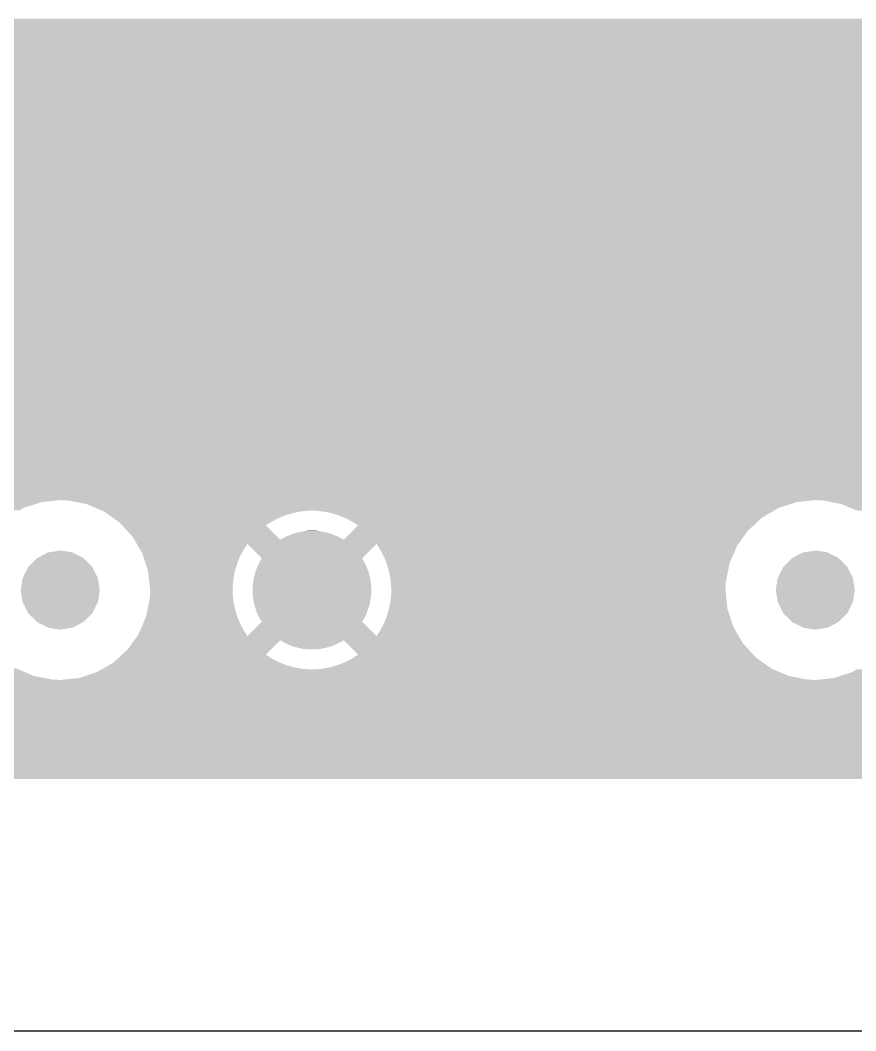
# Model space of a CAD drawing. Extents: x 295 to 953, y 10 to 290.
# Drawn here: x 742 to 750.43, y 70 to 80.19 of the extents above; entities that cross this region are included whole.
import ezdxf

# ---------------------------------------------------------------- set-up
doc = ezdxf.new("R2010")
doc.units = 0
doc.header["$LTSCALE"] = 5
doc.header["$MEASUREMENT"] = 0
doc.layers.add('FROMC1', color=7, linetype='CONTINUOUS')

msp = doc.modelspace()

# ---------------------------------------------------------------- linework, layer by layer
at = {"layer": 'FROMC1'}
msp.add_line((586.477, 70), (794.473, 70), dxfattribs=at)
msp.add_line((586.477, 70), (794.473, 70), dxfattribs=at)
for points in [[(704.623, 80.032), (704.706, 80.115), (774.305, 80.032), (774.187, 80.115)], [(704.706, 80.115), (704.767, 80.176), (774.187, 80.115), (774.131, 80.176)], [(704.767, 80.176), (704.72, 80.208), (774.131, 80.176), (774.103, 80.208)], [(699.601, 80.004), (699.603, 80.032), (774.343, 80.004), (774.305, 80.032)], [(699.6, 79.99), (699.601, 80.004), (774.378, 79.99), (774.343, 80.004)], [(704.976, 79.957), (704.954, 79.99), (774.454, 79.957), (774.378, 79.99)], [(704.993, 79.929), (704.976, 79.957), (774.52, 79.929), (774.454, 79.957)], [(705.005, 79.908), (704.993, 79.929), (774.626, 79.908), (774.52, 79.929)], [(705.013, 79.892), (705.005, 79.908), (774.708, 79.892), (774.626, 79.908)], [(705.015, 79.888), (705.013, 79.892), (774.788, 79.888), (774.708, 79.892)], [(705.031, 79.857), (705.015, 79.888), (779.862, 79.857), (779.862, 79.888)], [(705.052, 79.804), (705.031, 79.857), (779.862, 79.804), (779.862, 79.857)], [(705.055, 79.797), (705.052, 79.804), (779.862, 79.797), (779.862, 79.804)], [(722.162, 79.793), (722.083, 79.797), (779.862, 79.793), (779.862, 79.797)], [(722.351, 79.756), (722.162, 79.793), (779.862, 79.756), (779.862, 79.793)], [(722.505, 79.69), (722.351, 79.756), (779.862, 79.69), (779.862, 79.756)], [(729.742, 79.689), (729.685, 79.69), (779.862, 79.689), (779.862, 79.69)], [(729.799, 79.684), (729.742, 79.689), (779.862, 79.684), (779.862, 79.689)], [(729.855, 79.675), (729.799, 79.684), (779.862, 79.675), (779.862, 79.684)], [(729.911, 79.663), (729.855, 79.675), (779.862, 79.663), (779.862, 79.675)], [(729.965, 79.646), (729.911, 79.663), (779.862, 79.646), (779.862, 79.663)], [(730.018, 79.625), (729.965, 79.646), (779.862, 79.625), (779.862, 79.646)], [(730.07, 79.601), (730.018, 79.625), (779.862, 79.601), (779.862, 79.625)], [(730.12, 79.573), (730.07, 79.601), (779.862, 79.573), (779.862, 79.601)], [(730.023, 79.397), (730.167, 79.541), (779.862, 79.397), (779.862, 79.541)], [(730.167, 79.541), (730.12, 79.573), (779.862, 79.541), (779.862, 79.573)], [(722.855, 79.355), (722.831, 79.397), (779.862, 79.355), (779.862, 79.397)], [(730.376, 79.322), (730.354, 79.355), (779.862, 79.322), (779.862, 79.355)], [(730.405, 79.273), (730.376, 79.322), (779.862, 79.273), (779.862, 79.322)], [(730.431, 79.222), (730.405, 79.273), (779.862, 79.222), (779.862, 79.273)], [(730.452, 79.169), (730.431, 79.222), (779.862, 79.169), (779.862, 79.222)], [(730.47, 79.115), (730.452, 79.169), (779.862, 79.115), (779.862, 79.169)], [(730.484, 79.06), (730.47, 79.115), (779.862, 79.06), (779.862, 79.115)], [(730.485, 79.055), (730.484, 79.06), (779.862, 79.055), (779.862, 79.06)], [(730.486, 79.052), (730.485, 79.055), (760.743, 79.052), (760.8, 79.055)], [(730.487, 79.044), (730.486, 79.052), (760.687, 79.044), (760.743, 79.052)], [(730.489, 79.033), (730.487, 79.044), (760.631, 79.033), (760.687, 79.044)], [(730.492, 79.018), (730.489, 79.033), (760.576, 79.018), (760.631, 79.033)], [(730.495, 79.004), (730.492, 79.018), (760.536, 79.004), (760.576, 79.018)], [(730.495, 78.999), (730.495, 79.004), (760.522, 78.999), (760.536, 79.004)], [(730.498, 78.976), (730.495, 78.999), (760.47, 78.976), (760.522, 78.999)], [(730.5, 78.949), (730.498, 78.976), (760.419, 78.949), (760.47, 78.976)], [(730.501, 78.947), (730.5, 78.949), (760.416, 78.947), (760.419, 78.949)], [(730.502, 78.919), (730.501, 78.947), (760.371, 78.919), (760.416, 78.947)], [(730.502, 78.906), (730.502, 78.919), (760.353, 78.906), (760.371, 78.919)], [(730.503, 78.89), (730.502, 78.906), (760.369, 78.89), (760.353, 78.906)], [(730.502, 78.851), (730.503, 78.89), (760.409, 78.851), (760.369, 78.89)], [(730.492, 78.762), (730.497, 78.794), (760.497, 78.762), (760.466, 78.794)], [(730.497, 78.794), (730.502, 78.851), (760.466, 78.794), (760.409, 78.851)], [(730.475, 78.682), (730.484, 78.72), (760.141, 78.682), (760.166, 78.72)], [(730.484, 78.72), (730.488, 78.737), (779.862, 78.72), (779.862, 78.737)], [(730.488, 78.737), (730.492, 78.762), (779.862, 78.737), (779.862, 78.762)], [(730.492, 78.762), (730.492, 78.762), (760.498, 78.762), (760.497, 78.762)], [(730.438, 78.574), (730.456, 78.622), (760.084, 78.574), (760.107, 78.622)], [(730.456, 78.622), (730.458, 78.627), (760.107, 78.622), (760.11, 78.627)], [(730.458, 78.627), (730.472, 78.672), (760.11, 78.627), (760.135, 78.672)], [(730.472, 78.672), (730.475, 78.682), (760.135, 78.672), (760.141, 78.682)], [(730.385, 78.473), (730.411, 78.518), (760.048, 78.473), (760.062, 78.518)], [(730.411, 78.518), (730.413, 78.523), (760.062, 78.518), (760.064, 78.523)], [(730.413, 78.523), (730.436, 78.571), (760.064, 78.523), (760.082, 78.571)], [(730.436, 78.571), (730.438, 78.574), (760.082, 78.571), (760.084, 78.574)], [(722.829, 78.383), (722.846, 78.408), (760.028, 78.383), (760.032, 78.408)], [(722.846, 78.408), (722.859, 78.425), (760.032, 78.408), (760.036, 78.425)], [(730.054, 78.351), (730.023, 78.383), (760.023, 78.351), (760.028, 78.383)], [(730.354, 78.425), (730.379, 78.463), (760.036, 78.425), (760.045, 78.463)], [(730.379, 78.463), (730.385, 78.473), (760.045, 78.463), (760.048, 78.473)], [(730.111, 78.294), (730.054, 78.351), (760.018, 78.294), (760.023, 78.351)], [(730.167, 78.239), (730.111, 78.294), (760.018, 78.239), (760.018, 78.294)], [(730.05, 78.169), (730.071, 78.181), (760.022, 78.169), (760.021, 78.181)], [(730.071, 78.181), (730.101, 78.196), (760.021, 78.181), (760.02, 78.196)], [(730.101, 78.196), (730.149, 78.226), (760.02, 78.196), (760.018, 78.226)], [(730.149, 78.226), (730.166, 78.237), (760.018, 78.226), (760.018, 78.237)], [(730.166, 78.237), (730.167, 78.239), (760.018, 78.237), (760.018, 78.239)], [(722.463, 78.068), (722.501, 78.09), (760.04, 78.068), (760.035, 78.09)], [(729.72, 78.09), (729.777, 78.093), (760.035, 78.09), (760.034, 78.093)], [(729.777, 78.093), (729.834, 78.101), (760.034, 78.093), (760.033, 78.101)], [(729.834, 78.101), (729.889, 78.112), (760.033, 78.101), (760.031, 78.112)], [(729.889, 78.112), (729.933, 78.124), (760.031, 78.112), (760.028, 78.124)], [(729.933, 78.124), (729.944, 78.127), (760.028, 78.124), (760.028, 78.127)], [(729.944, 78.127), (729.998, 78.146), (760.028, 78.127), (760.025, 78.146)], [(729.998, 78.146), (730.05, 78.169), (760.025, 78.146), (760.022, 78.169)], [(682.915, 77.96), (682.907, 77.983), (760.074, 77.96), (760.066, 77.983)], [(722.083, 77.983), (722.273, 78.003), (760.066, 77.983), (760.058, 78.003)], [(722.273, 78.003), (722.303, 78.013), (760.058, 78.003), (760.055, 78.013)], [(722.303, 78.013), (722.455, 78.063), (760.055, 78.013), (760.041, 78.063)], [(722.455, 78.063), (722.463, 78.068), (760.041, 78.063), (760.04, 78.068)], [(682.932, 77.907), (682.915, 77.96), (760.097, 77.907), (760.074, 77.96)], [(682.937, 77.892), (682.932, 77.907), (760.105, 77.892), (760.097, 77.907)], [(685.332, 77.888), (685.253, 77.892), (760.107, 77.888), (760.105, 77.892)], [(685.492, 77.857), (685.332, 77.888), (760.124, 77.857), (760.107, 77.888)], [(685.521, 77.851), (685.492, 77.857), (760.127, 77.851), (760.124, 77.857)], [(685.62, 77.808), (685.521, 77.851), (760.154, 77.808), (760.127, 77.851)], [(685.662, 77.79), (685.62, 77.808), (760.166, 77.79), (760.154, 77.808)], [(685.697, 77.776), (685.662, 77.79), (779.862, 77.776), (779.862, 77.79)], [(685.735, 77.748), (685.697, 77.776), (779.862, 77.748), (779.862, 77.776)], [(685.853, 77.665), (685.735, 77.748), (760.414, 77.665), (760.497, 77.748)], [(685.735, 77.748), (685.735, 77.748), (760.497, 77.748), (760.498, 77.748)], [(685.909, 77.604), (685.853, 77.665), (760.353, 77.604), (760.414, 77.665)], [(685.937, 77.572), (685.909, 77.604), (760.401, 77.572), (760.353, 77.604)], [(685.963, 77.544), (685.937, 77.572), (760.45, 77.544), (760.401, 77.572)], [(685.982, 77.523), (685.963, 77.544), (760.495, 77.523), (760.45, 77.544)], [(685.984, 77.52), (685.982, 77.523), (760.502, 77.52), (760.495, 77.523)], [(685.996, 77.499), (685.984, 77.52), (760.555, 77.499), (760.502, 77.52)], [(686.006, 77.482), (685.996, 77.499), (760.609, 77.482), (760.555, 77.499)], [(686.014, 77.47), (686.006, 77.482), (760.665, 77.47), (760.609, 77.482)], [(686.019, 77.461), (686.014, 77.47), (760.721, 77.461), (760.665, 77.47)], [(686.022, 77.456), (686.019, 77.461), (760.778, 77.456), (760.721, 77.461)], [(686.022, 77.455), (686.022, 77.456), (760.835, 77.455), (760.778, 77.456)], [(686.079, 77.358), (686.022, 77.455), (779.862, 77.358), (779.862, 77.455)], [(686.112, 77.257), (686.079, 77.358), (779.862, 77.257), (779.862, 77.358)], [(729.782, 77.253), (729.703, 77.257), (779.862, 77.253), (779.862, 77.257)], [(729.971, 77.216), (729.782, 77.253), (779.862, 77.216), (779.862, 77.253)], [(730.147, 77.141), (729.971, 77.216), (779.862, 77.141), (779.862, 77.216)], [(730.303, 77.03), (730.147, 77.141), (779.862, 77.03), (779.862, 77.141)], [(730.432, 76.888), (730.303, 77.03), (779.862, 76.888), (779.862, 77.03)], [(730.529, 76.723), (730.432, 76.888), (779.862, 76.723), (779.862, 76.888)], [(730.589, 76.541), (730.529, 76.723), (779.862, 76.541), (779.862, 76.723)], [(730.609, 76.35), (730.589, 76.541), (779.862, 76.35), (779.862, 76.541)], [(730.606, 76.27), (730.609, 76.35), (779.862, 76.27), (779.862, 76.35)], [(730.569, 76.082), (730.606, 76.27), (779.862, 76.082), (779.862, 76.27)], [(730.493, 75.906), (730.569, 76.082), (779.862, 75.906), (779.862, 76.082)], [(730.435, 75.824), (730.448, 75.843), (757.982, 75.824), (758.036, 75.843)], [(730.448, 75.843), (730.459, 75.858), (758.036, 75.843), (758.091, 75.858)], [(730.459, 75.858), (730.467, 75.869), (758.091, 75.858), (758.147, 75.869)], [(730.467, 75.869), (730.472, 75.877), (758.147, 75.869), (758.203, 75.877)], [(730.472, 75.877), (730.475, 75.88), (758.203, 75.877), (758.26, 75.88)], [(730.475, 75.88), (730.493, 75.906), (779.862, 75.88), (779.862, 75.906)], [(730.241, 75.62), (730.362, 75.731), (757.924, 75.62), (757.813, 75.731)], [(730.362, 75.731), (730.376, 75.744), (757.813, 75.731), (757.831, 75.744)], [(730.376, 75.744), (730.382, 75.75), (757.831, 75.744), (757.84, 75.75)], [(730.382, 75.75), (730.399, 75.774), (757.84, 75.75), (757.879, 75.774)], [(730.399, 75.774), (730.418, 75.801), (757.879, 75.774), (757.93, 75.801)], [(730.418, 75.801), (730.435, 75.824), (757.93, 75.801), (757.982, 75.824)], [(730.075, 75.523), (730.111, 75.545), (757.612, 75.523), (757.626, 75.545)], [(730.111, 75.545), (730.184, 75.587), (779.862, 75.545), (779.862, 75.587)], [(730.184, 75.587), (730.241, 75.62), (757.957, 75.587), (757.924, 75.62)], [(730.184, 75.587), (730.184, 75.587), (757.958, 75.587), (757.957, 75.587)], [(712.016, 75.412), (712, 75.443), (757.55, 75.412), (757.565, 75.443)], [(729.703, 75.443), (729.741, 75.447), (757.565, 75.443), (757.567, 75.447)], [(729.741, 75.447), (729.893, 75.463), (757.567, 75.447), (757.576, 75.463)], [(729.893, 75.463), (729.995, 75.497), (757.576, 75.463), (757.595, 75.497)], [(729.995, 75.497), (730.075, 75.523), (757.595, 75.497), (757.612, 75.523)], [(712.022, 75.396), (712.016, 75.412), (757.542, 75.396), (757.55, 75.412)], [(712.037, 75.359), (712.022, 75.396), (757.528, 75.359), (757.542, 75.396)], [(712.04, 75.352), (712.037, 75.359), (757.525, 75.352), (757.528, 75.359)], [(712.047, 75.332), (712.04, 75.352), (742.212, 75.332), (742.403, 75.352)], [(712.055, 75.305), (712.047, 75.332), (742.131, 75.305), (742.212, 75.332)], [(742.482, 75.348), (742.403, 75.352), (749.989, 75.348), (750.023, 75.352)], [(742.568, 75.332), (742.482, 75.348), (749.832, 75.332), (749.989, 75.348)], [(742.671, 75.311), (742.568, 75.332), (749.77, 75.311), (749.832, 75.332)], [(750.102, 75.348), (750.023, 75.352), (757.524, 75.348), (757.525, 75.352)], [(750.131, 75.343), (750.102, 75.348), (757.522, 75.343), (757.524, 75.348)], [(750.291, 75.311), (750.131, 75.343), (757.512, 75.311), (757.522, 75.343)], [(712.064, 75.272), (712.055, 75.305), (742.03, 75.272), (742.131, 75.305)], [(712.069, 75.25), (712.064, 75.272), (741.992, 75.25), (742.03, 75.272)], [(742.763, 75.272), (742.671, 75.311), (749.65, 75.272), (749.77, 75.311)], [(742.825, 75.245), (742.763, 75.272), (749.604, 75.245), (749.65, 75.272)], [(742.833, 75.242), (742.825, 75.245), (744.868, 75.242), (744.925, 75.245)], [(742.847, 75.236), (742.833, 75.242), (744.822, 75.236), (744.868, 75.242)], [(742.848, 75.234), (742.847, 75.236), (744.812, 75.234), (744.822, 75.236)], [(742.864, 75.223), (742.848, 75.234), (744.756, 75.223), (744.812, 75.234)], [(742.886, 75.208), (742.864, 75.223), (744.701, 75.208), (744.756, 75.223)], [(744.982, 75.244), (744.925, 75.245), (749.603, 75.244), (749.604, 75.245)], [(745.039, 75.239), (744.982, 75.244), (749.595, 75.239), (749.603, 75.244)], [(745.095, 75.23), (745.039, 75.239), (749.579, 75.23), (749.595, 75.239)], [(745.151, 75.218), (745.095, 75.23), (749.557, 75.218), (749.579, 75.23)], [(750.344, 75.288), (750.291, 75.311), (757.505, 75.288), (757.512, 75.311)], [(750.445, 75.245), (750.344, 75.288), (757.495, 75.245), (757.505, 75.288)], [(742.913, 75.189), (742.886, 75.208), (744.647, 75.189), (744.701, 75.208)], [(742.945, 75.166), (742.913, 75.189), (744.595, 75.166), (744.647, 75.189)], [(742.983, 75.139), (742.945, 75.166), (744.544, 75.139), (744.595, 75.166)], [(743.003, 75.125), (742.983, 75.139), (744.521, 75.125), (744.544, 75.139)], [(743.017, 75.109), (743.003, 75.125), (744.496, 75.109), (744.521, 75.125)], [(745.205, 75.201), (745.151, 75.218), (749.529, 75.201), (749.557, 75.218)], [(745.258, 75.18), (745.205, 75.201), (749.493, 75.18), (749.529, 75.201)], [(745.27, 75.175), (745.258, 75.18), (749.484, 75.175), (749.493, 75.18)], [(745.31, 75.156), (745.27, 75.175), (749.464, 75.156), (749.484, 75.175)], [(745.36, 75.128), (745.31, 75.156), (749.433, 75.128), (749.464, 75.156)], [(745.407, 75.096), (745.36, 75.128), (749.399, 75.096), (749.433, 75.128)], [(743.029, 75.096), (743.017, 75.109), (744.478, 75.096), (744.496, 75.109)], [(743.132, 74.983), (743.029, 75.096), (744.591, 74.983), (744.478, 75.096)], [(744.741, 75.01), (744.758, 75.015), (745.143, 75.01), (745.129, 75.015)], [(744.758, 75.015), (744.788, 75.024), (745.129, 75.015), (745.095, 75.024)], [(744.788, 75.024), (744.806, 75.028), (745.095, 75.024), (745.081, 75.028)], [(744.806, 75.028), (744.836, 75.035), (745.081, 75.028), (745.046, 75.035)], [(744.836, 75.035), (744.855, 75.038), (745.046, 75.035), (745.033, 75.038)], [(744.855, 75.038), (744.885, 75.042), (745.033, 75.038), (744.996, 75.042)], [(744.885, 75.042), (744.909, 75.043), (744.996, 75.042), (744.984, 75.043)], [(744.909, 75.043), (744.935, 75.044), (744.984, 75.043), (744.935, 75.044)], [(745.263, 74.952), (745.356, 75.045), (749.277, 74.952), (749.343, 75.045)], [(745.356, 75.045), (745.407, 75.096), (749.343, 75.045), (749.399, 75.096)], [(743.151, 74.952), (743.132, 74.983), (744.622, 74.952), (744.591, 74.983)], [(743.175, 74.91), (743.151, 74.952), (749.246, 74.91), (749.277, 74.952)], [(743.151, 74.952), (743.151, 74.952), (744.623, 74.952), (744.622, 74.952)], [(744.623, 74.952), (744.651, 74.969), (745.263, 74.952), (745.233, 74.969)], [(744.651, 74.969), (744.666, 74.976), (745.233, 74.969), (745.22, 74.976)], [(744.666, 74.976), (744.695, 74.991), (745.22, 74.976), (745.189, 74.991)], [(744.695, 74.991), (744.711, 74.997), (745.189, 74.991), (745.175, 74.997)], [(744.711, 74.997), (744.741, 75.01), (745.175, 74.997), (745.143, 75.01)], [(742.177, 74.771), (742.277, 74.824), (742.632, 74.771), (742.524, 74.824)], [(742.277, 74.824), (742.297, 74.827), (742.524, 74.824), (742.518, 74.827)], [(742.297, 74.827), (742.403, 74.844), (742.518, 74.827), (742.403, 74.844)], [(743.203, 74.862), (743.175, 74.91), (744.26, 74.862), (744.291, 74.91)], [(743.229, 74.818), (743.203, 74.862), (744.235, 74.818), (744.26, 74.862)], [(743.231, 74.812), (743.229, 74.818), (744.232, 74.812), (744.235, 74.818)], [(743.248, 74.761), (743.231, 74.812), (744.207, 74.761), (744.232, 74.812)], [(744.436, 74.765), (744.291, 74.91), (745.449, 74.765), (745.594, 74.91)], [(745.608, 74.889), (745.594, 74.91), (749.232, 74.889), (749.246, 74.91)], [(745.616, 74.877), (745.608, 74.889), (749.227, 74.877), (749.232, 74.889)], [(745.645, 74.828), (745.616, 74.877), (749.206, 74.828), (749.227, 74.877)], [(745.671, 74.777), (745.645, 74.828), (749.184, 74.777), (749.206, 74.828)], [(749.797, 74.771), (749.897, 74.824), (750.252, 74.771), (750.144, 74.824)], [(749.897, 74.824), (749.917, 74.827), (750.144, 74.824), (750.138, 74.827)], [(749.917, 74.827), (750.023, 74.844), (750.138, 74.827), (750.023, 74.844)], [(742.085, 74.683), (742.165, 74.765), (742.723, 74.683), (742.638, 74.765)], [(742.165, 74.765), (742.177, 74.771), (742.638, 74.765), (742.632, 74.771)], [(743.265, 74.708), (743.248, 74.761), (744.187, 74.708), (744.207, 74.761)], [(744.394, 74.685), (744.411, 74.722), (745.492, 74.685), (745.474, 74.722)], [(744.411, 74.722), (744.415, 74.729), (745.474, 74.722), (745.47, 74.729)], [(744.415, 74.729), (744.436, 74.765), (745.47, 74.729), (745.449, 74.765)], [(745.692, 74.724), (745.671, 74.777), (749.161, 74.724), (749.184, 74.777)], [(745.696, 74.713), (745.692, 74.724), (749.156, 74.713), (749.161, 74.724)], [(745.71, 74.67), (745.696, 74.713), (749.148, 74.67), (749.156, 74.713)], [(749.705, 74.683), (749.785, 74.765), (750.343, 74.683), (750.258, 74.765)], [(749.785, 74.765), (749.797, 74.771), (750.258, 74.765), (750.252, 74.771)], [(742.026, 74.57), (742.076, 74.674), (742.781, 74.57), (742.727, 74.674)], [(742.076, 74.674), (742.085, 74.683), (742.727, 74.674), (742.723, 74.683)], [(743.283, 74.653), (743.265, 74.708), (744.17, 74.653), (744.187, 74.708)], [(743.289, 74.636), (743.283, 74.653), (744.166, 74.636), (744.17, 74.653)], [(743.293, 74.598), (743.289, 74.636), (744.157, 74.598), (744.166, 74.636)], [(744.362, 74.592), (744.373, 74.631), (745.524, 74.592), (745.512, 74.631)], [(744.373, 74.631), (744.376, 74.639), (745.512, 74.631), (745.51, 74.639)], [(744.376, 74.639), (744.39, 74.678), (745.51, 74.639), (745.495, 74.678)], [(744.39, 74.678), (744.394, 74.685), (745.495, 74.678), (745.492, 74.685)], [(745.724, 74.615), (745.71, 74.67), (749.137, 74.615), (749.148, 74.67)], [(745.735, 74.559), (745.724, 74.615), (749.126, 74.559), (749.137, 74.615)], [(749.646, 74.57), (749.696, 74.674), (750.401, 74.57), (750.347, 74.674)], [(749.696, 74.674), (749.705, 74.683), (750.347, 74.674), (750.343, 74.683)], [(742.004, 74.445), (742.021, 74.56), (742.801, 74.445), (742.783, 74.56)], [(742.021, 74.56), (742.026, 74.57), (742.783, 74.56), (742.781, 74.57)], [(743.299, 74.541), (743.293, 74.598), (744.148, 74.541), (744.157, 74.598)], [(743.305, 74.484), (743.299, 74.541), (744.143, 74.484), (744.148, 74.541)], [(744.345, 74.494), (744.35, 74.535), (745.54, 74.494), (745.535, 74.535)], [(744.35, 74.535), (744.352, 74.543), (745.535, 74.535), (745.534, 74.543)], [(744.352, 74.543), (744.359, 74.584), (745.534, 74.543), (745.525, 74.584)], [(744.359, 74.584), (744.362, 74.592), (745.525, 74.584), (745.524, 74.592)], [(745.738, 74.525), (745.735, 74.559), (749.119, 74.525), (749.126, 74.559)], [(745.741, 74.502), (745.738, 74.525), (749.118, 74.502), (749.119, 74.525)], [(749.624, 74.445), (749.641, 74.56), (750.421, 74.445), (750.403, 74.56)], [(749.641, 74.56), (749.646, 74.57), (750.403, 74.56), (750.401, 74.57)], [(742.022, 74.33), (742.004, 74.445), (742.784, 74.33), (742.801, 74.445)], [(743.309, 74.445), (743.305, 74.484), (744.143, 74.445), (744.143, 74.484)], [(743.306, 74.371), (743.309, 74.427), (744.146, 74.371), (744.143, 74.427)], [(743.309, 74.427), (743.309, 74.445), (744.143, 74.427), (744.143, 74.445)], [(744.343, 74.445), (744.345, 74.486), (745.542, 74.445), (745.54, 74.486)], [(744.345, 74.404), (744.343, 74.445), (745.541, 74.404), (745.542, 74.445)], [(744.345, 74.486), (744.345, 74.494), (745.54, 74.486), (745.54, 74.494)], [(744.345, 74.396), (744.345, 74.404), (745.54, 74.396), (745.541, 74.404)], [(745.737, 74.349), (745.742, 74.406), (749.126, 74.349), (749.12, 74.406)], [(745.743, 74.445), (745.741, 74.502), (749.116, 74.445), (749.118, 74.502)], [(745.742, 74.406), (745.743, 74.445), (749.12, 74.406), (749.116, 74.445)], [(749.642, 74.33), (749.624, 74.445), (750.404, 74.33), (750.421, 74.445)], [(742.024, 74.32), (742.022, 74.33), (742.779, 74.32), (742.784, 74.33)], [(742.078, 74.216), (742.024, 74.32), (742.729, 74.216), (742.779, 74.32)], [(743.285, 74.258), (743.296, 74.314), (744.165, 74.258), (744.153, 74.314)], [(743.296, 74.314), (743.306, 74.365), (744.153, 74.314), (744.147, 74.365)], [(743.306, 74.365), (743.306, 74.371), (744.147, 74.365), (744.146, 74.371)], [(744.35, 74.355), (744.345, 74.396), (745.535, 74.355), (745.54, 74.396)], [(744.351, 74.347), (744.35, 74.355), (745.534, 74.347), (745.535, 74.355)], [(744.36, 74.306), (744.351, 74.347), (745.526, 74.306), (745.534, 74.347)], [(744.361, 74.298), (744.36, 74.306), (745.524, 74.298), (745.526, 74.306)], [(745.728, 74.292), (745.737, 74.349), (749.132, 74.292), (749.126, 74.349)], [(749.644, 74.32), (749.642, 74.33), (750.399, 74.32), (750.404, 74.33)], [(749.698, 74.216), (749.644, 74.32), (750.349, 74.216), (750.399, 74.32)], [(742.082, 74.207), (742.078, 74.216), (742.72, 74.207), (742.729, 74.216)], [(742.167, 74.125), (742.082, 74.207), (742.64, 74.125), (742.72, 74.207)], [(743.269, 74.177), (743.274, 74.203), (744.189, 74.177), (744.18, 74.203)], [(743.274, 74.203), (743.285, 74.258), (744.18, 74.203), (744.165, 74.258)], [(744.373, 74.259), (744.361, 74.298), (745.512, 74.259), (745.524, 74.298)], [(744.375, 74.251), (744.373, 74.259), (745.509, 74.251), (745.512, 74.259)], [(744.39, 74.212), (744.375, 74.251), (745.495, 74.212), (745.509, 74.251)], [(744.393, 74.205), (744.39, 74.212), (745.492, 74.205), (745.495, 74.212)], [(744.411, 74.168), (744.393, 74.205), (745.474, 74.168), (745.492, 74.205)], [(745.698, 74.182), (745.715, 74.237), (749.16, 74.182), (749.142, 74.237)], [(745.715, 74.237), (745.719, 74.254), (749.142, 74.237), (749.136, 74.254)], [(745.719, 74.254), (745.728, 74.292), (749.136, 74.254), (749.132, 74.292)], [(749.702, 74.207), (749.698, 74.216), (750.34, 74.207), (750.349, 74.216)], [(749.787, 74.125), (749.702, 74.207), (750.26, 74.125), (750.34, 74.207)], [(742.173, 74.119), (742.167, 74.125), (742.628, 74.119), (742.64, 74.125)], [(742.281, 74.066), (742.173, 74.119), (742.528, 74.066), (742.628, 74.119)], [(743.213, 74.047), (743.235, 74.097), (744.249, 74.047), (744.222, 74.097)], [(743.235, 74.097), (743.257, 74.15), (744.222, 74.097), (744.199, 74.15)], [(743.257, 74.15), (743.269, 74.177), (744.199, 74.15), (744.189, 74.177)], [(744.291, 73.98), (744.436, 74.125), (745.594, 73.98), (745.449, 74.125)], [(744.415, 74.161), (744.411, 74.168), (745.47, 74.161), (745.474, 74.168)], [(744.436, 74.125), (744.415, 74.161), (745.449, 74.125), (745.47, 74.161)], [(745.653, 74.078), (745.678, 74.129), (749.194, 74.078), (749.177, 74.129)], [(745.678, 74.129), (745.698, 74.182), (749.177, 74.129), (749.16, 74.182)], [(749.793, 74.119), (749.787, 74.125), (750.248, 74.119), (750.26, 74.125)], [(749.901, 74.066), (749.793, 74.119), (750.148, 74.066), (750.248, 74.119)], [(742.288, 74.063), (742.281, 74.066), (742.508, 74.063), (742.528, 74.066)], [(742.403, 74.046), (742.288, 74.063), (742.403, 74.046), (742.508, 74.063)], [(743.179, 73.98), (743.191, 73.998), (744.291, 73.98), (744.279, 73.998)], [(743.191, 73.998), (743.193, 74.001), (744.279, 73.998), (744.277, 74.001)], [(743.193, 74.001), (743.213, 74.047), (744.277, 74.001), (744.249, 74.047)], [(745.594, 73.98), (745.625, 74.028), (749.25, 73.98), (749.222, 74.028)], [(745.625, 74.028), (745.65, 74.072), (749.222, 74.028), (749.196, 74.072)], [(745.65, 74.072), (745.653, 74.078), (749.196, 74.072), (749.194, 74.078)], [(749.908, 74.063), (749.901, 74.066), (750.128, 74.063), (750.148, 74.066)], [(750.023, 74.046), (749.908, 74.063), (750.023, 74.046), (750.128, 74.063)], [(743.082, 73.845), (743.149, 73.938), (744.529, 73.845), (744.622, 73.938)], [(743.149, 73.938), (743.179, 73.98), (749.274, 73.938), (749.25, 73.98)], [(743.149, 73.938), (743.149, 73.938), (744.622, 73.938), (744.623, 73.938)], [(744.652, 73.921), (744.623, 73.938), (745.234, 73.921), (745.263, 73.938)], [(744.665, 73.914), (744.652, 73.921), (745.219, 73.914), (745.234, 73.921)], [(744.696, 73.899), (744.665, 73.914), (745.19, 73.899), (745.219, 73.914)], [(744.71, 73.893), (744.696, 73.899), (745.174, 73.893), (745.19, 73.899)], [(745.294, 73.907), (745.263, 73.938), (749.293, 73.907), (749.274, 73.938)], [(745.407, 73.794), (745.294, 73.907), (749.396, 73.794), (749.293, 73.907)], [(742.992, 73.762), (743.026, 73.794), (744.526, 73.762), (744.478, 73.794)], [(743.026, 73.794), (743.082, 73.845), (744.478, 73.794), (744.529, 73.845)], [(744.742, 73.88), (744.71, 73.893), (745.144, 73.88), (745.174, 73.893)], [(744.756, 73.875), (744.742, 73.88), (745.127, 73.875), (745.144, 73.88)], [(744.79, 73.866), (744.756, 73.875), (745.097, 73.866), (745.127, 73.875)], [(744.804, 73.862), (744.79, 73.866), (745.079, 73.862), (745.097, 73.866)], [(744.839, 73.855), (744.804, 73.862), (745.049, 73.855), (745.079, 73.862)], [(744.852, 73.852), (744.839, 73.855), (745.03, 73.852), (745.049, 73.855)], [(744.889, 73.848), (744.852, 73.852), (745, 73.848), (745.03, 73.852)], [(744.901, 73.847), (744.889, 73.848), (744.976, 73.847), (745, 73.848)], [(744.95, 73.846), (744.901, 73.847), (744.95, 73.846), (744.976, 73.847)], [(745.389, 73.781), (745.407, 73.794), (749.408, 73.781), (749.396, 73.794)], [(742.868, 73.672), (742.896, 73.689), (744.734, 73.672), (744.68, 73.689)], [(742.896, 73.689), (742.932, 73.71), (744.68, 73.689), (744.627, 73.71)], [(742.932, 73.71), (742.941, 73.715), (744.627, 73.71), (744.615, 73.715)], [(742.941, 73.715), (742.962, 73.734), (744.615, 73.715), (744.575, 73.734)], [(742.962, 73.734), (742.992, 73.762), (744.575, 73.734), (744.526, 73.762)], [(745.184, 73.682), (745.238, 73.701), (749.539, 73.682), (749.512, 73.701)], [(745.238, 73.701), (745.29, 73.724), (749.512, 73.701), (749.48, 73.724)], [(745.29, 73.724), (745.341, 73.751), (749.48, 73.724), (749.443, 73.751)], [(745.341, 73.751), (745.364, 73.765), (749.443, 73.751), (749.422, 73.765)], [(745.364, 73.765), (745.389, 73.781), (749.422, 73.765), (749.408, 73.781)], [(600.798, 73.579), (600.798, 73.654), (742.135, 73.579), (741.958, 73.654)], [(742.655, 73.579), (742.775, 73.618), (749.755, 73.579), (749.662, 73.618)], [(742.775, 73.618), (742.821, 73.645), (749.662, 73.618), (749.6, 73.645)], [(742.821, 73.645), (742.822, 73.646), (744.96, 73.645), (744.903, 73.646)], [(742.822, 73.646), (742.831, 73.651), (744.903, 73.646), (744.846, 73.651)], [(742.831, 73.651), (742.846, 73.66), (744.846, 73.651), (744.79, 73.66)], [(742.846, 73.66), (742.868, 73.672), (744.79, 73.66), (744.734, 73.672)], [(744.96, 73.645), (745.017, 73.648), (749.6, 73.645), (749.593, 73.648)], [(745.017, 73.648), (745.064, 73.654), (749.593, 73.648), (749.578, 73.654)], [(745.064, 73.654), (745.074, 73.656), (749.578, 73.654), (749.577, 73.656)], [(745.074, 73.656), (745.129, 73.667), (749.577, 73.656), (749.561, 73.667)], [(745.129, 73.667), (745.184, 73.682), (749.561, 73.667), (749.539, 73.682)], [(750.213, 73.558), (750.395, 73.618), (779.862, 73.558), (779.862, 73.618)], [(750.395, 73.618), (750.441, 73.645), (779.862, 73.618), (779.862, 73.645)], [(600.798, 73.542), (600.798, 73.579), (742.323, 73.542), (742.135, 73.579)], [(600.798, 73.538), (600.798, 73.542), (742.403, 73.538), (742.323, 73.542)], [(600.798, 72.56), (600.798, 73.538), (779.862, 72.56), (779.862, 73.538)], [(742.403, 73.538), (742.436, 73.542), (750.023, 73.538), (749.943, 73.542)], [(742.436, 73.542), (742.593, 73.558), (749.943, 73.542), (749.858, 73.558)], [(742.593, 73.558), (742.655, 73.579), (749.858, 73.558), (749.755, 73.579)], [(750.023, 73.538), (750.213, 73.558), (779.862, 73.538), (779.862, 73.558)], [(600.798, 72.54), (600.798, 72.56), (779.864, 72.54), (779.862, 72.56)]]:
    msp.add_solid(points, dxfattribs=at)

doc.saveas('drawing.dxf')
